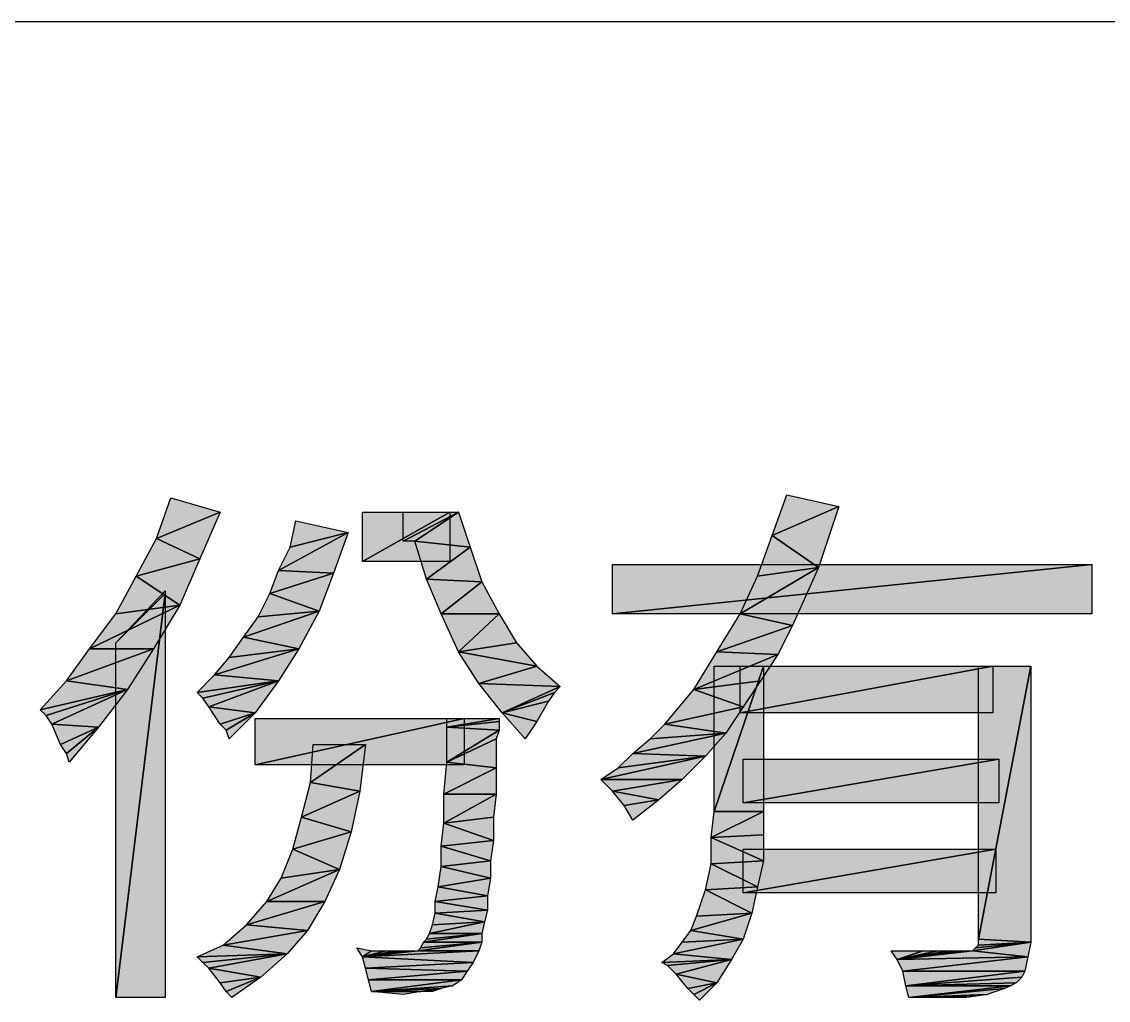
# Model space of a CAD drawing. Header units: millimetres. Extents: x -159 to 198, y 0 to 225.
# Drawn here: x -106.905 to -102.568, y 28.658 to 32.564 of the extents above; entities that cross this region are included whole.
import ezdxf

# ---------------------------------------------------------------- set-up
doc = ezdxf.new("R2010")
doc.units = ezdxf.units.MM
doc.header["$LTSCALE"] = 10.89
doc.layers.add('12_COIN_DXF_FORMAT', color=7, linetype='CONTINUOUS')
doc.layers.add('PAPER', color=7, linetype='CONTINUOUS')

# ---------------------------------------------------------------- blocks, each defined once
blk = doc.blocks.new('A_C4F889353_BL2', base_point=(32.2476, 18.7626))
at = {"layer": '12_COIN_DXF_FORMAT', "color": 7, "linetype": 'Continuous'}
for p, q in [((47.0662, 21.0528), (47.1242, 21.2151)), ((47.1242, 21.2151), (47.3329, 21.1688)), ((44.6082, 21.0412), (44.6662, 21.2036)), ((44.6662, 21.2036), (44.8633, 21.1456)), ((47.3329, 21.1688), (47.0662, 21.0528)), ((47.0662, 21.0528), (47.3329, 21.1688)), ((47.3329, 21.1688), (47.2517, 20.9253)), ((44.8633, 21.1456), (44.6082, 21.0412)), ((44.6082, 21.0412), (44.8633, 21.1456)), ((44.8633, 21.1456), (44.7821, 20.9601)), ((45.4314, 20.9485), (45.4314, 21.1456)), ((45.4314, 21.1456), (45.7792, 21.1456)), ((45.7792, 21.1456), (45.4314, 20.9485)), ((45.4314, 20.9485), (45.7792, 21.1456)), ((45.5937, 21.0296), (45.5937, 21.1456)), ((45.5937, 21.1456), (45.814, 21.1456)), ((45.814, 21.1456), (45.5937, 21.0296)), ((45.5937, 21.0296), (45.814, 21.1456)), ((45.814, 21.1456), (45.6401, 21.0296)), ((45.6401, 21.0296), (45.814, 21.1456)), ((45.7792, 21.1456), (45.7792, 20.9485)), ((45.814, 21.1456), (45.8604, 21.0064)), ((45.1416, 21.0064), (45.1647, 21.1108)), ((45.1647, 21.1108), (45.3734, 21.0644)), ((44.5271, 20.8905), (44.6082, 21.0412)), ((44.7821, 20.9601), (44.6082, 21.0412)), ((44.6082, 21.0412), (44.7821, 20.9601)), ((45.3734, 21.0644), (45.0952, 20.9137)), ((45.0952, 20.9137), (45.3734, 21.0644)), ((45.3734, 21.0644), (45.1416, 21.0064)), ((45.1416, 21.0064), (45.3734, 21.0644)), ((45.3734, 21.0644), (45.3155, 20.9021)), ((47.0082, 20.8905), (47.0662, 21.0528)), ((47.2517, 20.9253), (47.0662, 21.0528)), ((47.0662, 21.0528), (47.2517, 20.9253)), ((45.0952, 20.9137), (45.1416, 21.0064)), ((45.6401, 21.0296), (45.5937, 21.0296)), ((45.8604, 21.0064), (45.6401, 21.0296)), ((45.6865, 20.8789), (45.6401, 21.0296)), ((45.6401, 21.0296), (45.8604, 21.0064)), ((45.8604, 21.0064), (45.6865, 20.8789)), ((45.6865, 20.8789), (45.8604, 21.0064)), ((45.8604, 21.0064), (45.9068, 20.8673)), ((44.7821, 20.9601), (44.5271, 20.8905)), ((44.5271, 20.8905), (44.7821, 20.9601)), ((44.7821, 20.9601), (44.701, 20.7746)), ((45.0604, 20.8209), (45.0952, 20.9137)), ((45.3155, 20.9021), (45.0952, 20.9137)), ((45.0952, 20.9137), (45.3155, 20.9021)), ((45.7792, 20.9485), (45.4314, 20.9485)), ((46.4285, 20.7398), (46.4285, 20.9369)), ((46.4285, 20.9369), (48.3416, 20.9369)), ((48.3416, 20.9369), (46.4285, 20.7398)), ((46.4285, 20.7398), (48.3416, 20.9369)), ((47.2517, 20.9253), (46.9387, 20.7398)), ((46.9387, 20.7398), (47.2517, 20.9253)), ((47.2517, 20.9253), (47.0082, 20.8905)), ((47.0082, 20.8905), (47.2517, 20.9253)), ((47.2517, 20.9253), (47.1474, 20.6934)), ((48.3416, 20.9369), (48.3416, 20.7398)), ((44.4459, 20.7398), (44.5271, 20.8905)), ((44.701, 20.7746), (44.5271, 20.8905)), ((44.5271, 20.8905), (44.701, 20.7746)), ((45.3155, 20.9021), (45.0604, 20.8209)), ((45.0604, 20.8209), (45.3155, 20.9021)), ((45.3155, 20.9021), (45.2575, 20.7514)), ((45.9068, 20.8673), (45.6865, 20.8789)), ((45.7445, 20.7398), (45.6865, 20.8789)), ((45.6865, 20.8789), (45.9068, 20.8673)), ((45.9068, 20.8673), (45.7445, 20.7398)), ((45.7445, 20.7398), (45.9068, 20.8673)), ((45.9068, 20.8673), (45.9763, 20.7398)), ((46.9387, 20.7398), (47.0082, 20.8905)), ((44.4459, 20.6238), (44.643, 20.8325)), ((44.643, 20.8209), (44.4459, 20.6238)), ((44.4459, 20.6238), (44.643, 20.8209)), ((44.643, 20.8209), (44.4459, 19.2093)), ((44.4459, 19.2093), (44.643, 20.8209)), ((44.643, 20.8325), (44.643, 20.8209)), ((44.643, 20.8209), (44.643, 19.2093)), ((45.014, 20.7282), (45.0604, 20.8209)), ((45.2575, 20.7514), (45.0604, 20.8209)), ((45.0604, 20.8209), (45.2575, 20.7514)), ((44.701, 20.7746), (44.3416, 20.6007)), ((44.3416, 20.6007), (44.701, 20.7746)), ((44.3416, 20.6007), (44.4459, 20.7398)), ((44.701, 20.7746), (44.4459, 20.7398)), ((44.4459, 20.7398), (44.701, 20.7746)), ((44.701, 20.7746), (44.5966, 20.6007)), ((45.2575, 20.7514), (44.956, 20.647)), ((44.956, 20.647), (45.2575, 20.7514)), ((45.2575, 20.7514), (45.014, 20.7282)), ((45.014, 20.7282), (45.2575, 20.7514)), ((45.2575, 20.7514), (45.1763, 20.6007)), ((45.9763, 20.7398), (45.7445, 20.7398)), ((45.814, 20.5891), (45.7445, 20.7398)), ((45.7445, 20.7398), (45.9763, 20.7398)), ((45.814, 20.5891), (45.9763, 20.7398)), ((45.9763, 20.7398), (45.814, 20.5891)), ((45.9763, 20.7398), (46.0459, 20.6238)), ((48.3416, 20.7398), (46.4285, 20.7398)), ((46.8459, 20.5891), (46.9387, 20.7398)), ((47.1474, 20.6934), (46.9387, 20.7398)), ((46.9387, 20.7398), (47.1474, 20.6934)), ((44.956, 20.647), (45.014, 20.7282)), ((47.1474, 20.6934), (46.8459, 20.5891)), ((46.8459, 20.5891), (47.1474, 20.6934)), ((47.1474, 20.6934), (47.0894, 20.5775)), ((44.8981, 20.5659), (44.956, 20.647)), ((45.1763, 20.6007), (44.956, 20.647)), ((44.956, 20.647), (45.1763, 20.6007)), ((44.4459, 19.2093), (44.4459, 20.6238)), ((46.0459, 20.6238), (45.814, 20.5891)), ((45.814, 20.5891), (46.0459, 20.6238)), ((46.0459, 20.6238), (46.1271, 20.5311)), ((44.2488, 20.4731), (44.3416, 20.6007)), ((44.5966, 20.6007), (44.2488, 20.4731)), ((44.2488, 20.4731), (44.5966, 20.6007)), ((44.5966, 20.6007), (44.3416, 20.6007)), ((44.3416, 20.6007), (44.5966, 20.6007)), ((44.5966, 20.6007), (44.4923, 20.4383)), ((45.1763, 20.6007), (44.8401, 20.4963)), ((44.8401, 20.4963), (45.1763, 20.6007)), ((44.8401, 20.4963), (44.8981, 20.5659)), ((45.1763, 20.6007), (44.8981, 20.5659)), ((44.8981, 20.5659), (45.1763, 20.6007)), ((45.1763, 20.6007), (45.0952, 20.4731)), ((46.1271, 20.5311), (45.814, 20.5891)), ((45.8952, 20.4615), (45.814, 20.5891)), ((45.814, 20.5891), (46.1271, 20.5311)), ((46.7532, 20.4383), (46.8459, 20.5891)), ((46.7532, 20.4383), (47.0894, 20.5775)), ((47.0894, 20.5775), (46.7532, 20.4383)), ((47.0894, 20.5775), (46.8459, 20.5891)), ((46.8459, 20.5891), (47.0894, 20.5775)), ((47.0894, 20.5775), (47.0198, 20.4731)), ((46.1271, 20.5311), (45.8952, 20.4615)), ((45.8952, 20.4615), (46.1271, 20.5311)), ((46.1271, 20.5311), (46.2198, 20.4499)), ((46.8343, 19.9514), (46.8343, 20.5311)), ((46.8343, 20.5311), (47.0314, 20.5311)), ((47.0314, 20.5311), (46.8343, 19.9514)), ((46.8343, 19.9514), (47.0314, 20.5311)), ((46.9387, 20.3456), (46.9387, 20.5311)), ((46.9387, 20.5311), (47.9474, 20.5311)), ((47.9474, 20.5311), (46.9387, 20.3456)), ((46.9387, 20.3456), (47.9474, 20.5311)), ((47.0314, 20.5311), (47.0314, 19.9514)), ((47.8894, 19.4412), (47.8894, 20.5311)), ((47.8894, 20.5311), (48.0981, 20.5311)), ((48.0981, 20.5311), (47.8894, 19.4412)), ((47.8894, 19.4412), (48.0981, 20.5311)), ((47.9474, 20.5311), (47.9474, 20.3456)), ((48.0981, 20.5311), (48.0981, 19.4296)), ((44.1445, 20.3572), (44.2488, 20.4731)), ((44.4923, 20.4383), (44.2488, 20.4731)), ((44.2488, 20.4731), (44.4923, 20.4383)), ((44.7705, 20.4267), (44.8401, 20.4963)), ((45.0952, 20.4731), (44.7705, 20.4267)), ((44.7705, 20.4267), (45.0952, 20.4731)), ((45.0952, 20.4731), (44.7937, 20.4036)), ((44.7937, 20.4036), (45.0952, 20.4731)), ((45.0952, 20.4731), (44.8169, 20.3688)), ((44.8169, 20.3688), (45.0952, 20.4731)), ((45.0952, 20.4731), (44.8401, 20.4963)), ((44.8401, 20.4963), (45.0952, 20.4731)), ((45.0952, 20.4731), (45.0024, 20.3456)), ((47.0198, 20.4731), (46.7532, 20.4383)), ((46.7532, 20.4383), (47.0198, 20.4731)), ((47.0198, 20.4731), (46.9503, 20.3688)), ((44.4923, 20.4383), (44.1445, 20.3572)), ((44.1445, 20.3572), (44.4923, 20.4383)), ((44.4923, 20.4383), (44.1676, 20.334)), ((44.1676, 20.334), (44.4923, 20.4383)), ((44.4923, 20.4383), (44.1908, 20.2992)), ((44.1908, 20.2992), (44.4923, 20.4383)), ((44.4923, 20.4383), (44.3763, 20.2876)), ((46.2198, 20.4499), (45.8952, 20.4615)), ((45.9879, 20.3456), (45.8952, 20.4615)), ((45.8952, 20.4615), (46.2198, 20.4499)), ((45.9879, 20.3456), (46.2198, 20.4499)), ((46.2198, 20.4499), (45.9879, 20.3456)), ((46.2198, 20.4499), (46.1966, 20.4267)), ((46.6372, 20.2992), (46.7532, 20.4383)), ((46.9503, 20.3688), (46.7532, 20.4383)), ((46.7532, 20.4383), (46.9503, 20.3688)), ((44.7937, 20.4036), (44.7705, 20.4267)), ((44.8169, 20.3688), (44.7937, 20.4036)), ((45.9879, 20.3456), (46.1966, 20.4267)), ((46.1966, 20.4267), (45.9879, 20.3456)), ((46.1734, 20.392), (45.9879, 20.3456)), ((45.9879, 20.3456), (46.1734, 20.392)), ((46.1734, 20.392), (46.1271, 20.3108)), ((46.1966, 20.4267), (46.1734, 20.392)), ((44.1676, 20.334), (44.1445, 20.3572)), ((45.0024, 20.3456), (44.8169, 20.3688)), ((44.8633, 20.2992), (44.8169, 20.3688)), ((44.8169, 20.3688), (45.0024, 20.3456)), ((45.0024, 20.3456), (44.8633, 20.2992)), ((44.8633, 20.2992), (45.0024, 20.3456)), ((45.0024, 20.3456), (44.8865, 20.276)), ((44.8865, 20.276), (45.0024, 20.3456)), ((45.0024, 20.3456), (44.8981, 20.2412)), ((46.1271, 20.3108), (45.9879, 20.3456)), ((46.0807, 20.2412), (45.9879, 20.3456)), ((45.9879, 20.3456), (46.1271, 20.3108)), ((46.9503, 20.3688), (46.6372, 20.2992)), ((46.6372, 20.2992), (46.9503, 20.3688)), ((46.9503, 20.3688), (46.8807, 20.2644)), ((47.9474, 20.3456), (46.9387, 20.3456)), ((44.1908, 20.2992), (44.1676, 20.334)), ((44.3763, 20.2876), (44.1908, 20.2992)), ((44.2256, 20.218), (44.1908, 20.2992)), ((44.1908, 20.2992), (44.3763, 20.2876)), ((44.8865, 20.276), (44.8633, 20.2992)), ((45.0024, 20.1369), (45.0024, 20.3224)), ((45.0024, 20.3224), (45.8372, 20.3224)), ((45.8372, 20.3224), (45.0024, 20.1369)), ((45.0024, 20.1369), (45.8372, 20.3224)), ((45.7676, 20.2876), (45.9763, 20.3224)), ((45.7676, 20.2876), (45.7676, 20.3224)), ((45.7676, 20.3224), (45.9763, 20.3224)), ((45.9763, 20.3224), (45.7676, 20.2876)), ((45.9763, 20.3108), (45.7676, 20.2876)), ((45.7676, 20.2876), (45.9763, 20.3108)), ((45.8372, 20.3224), (45.8372, 20.1369)), ((45.9763, 20.3224), (45.9763, 20.3108)), ((45.9763, 20.3108), (45.9763, 20.276)), ((46.1271, 20.3108), (46.0807, 20.2412)), ((46.5792, 20.2412), (46.6372, 20.2992)), ((46.8807, 20.2644), (46.6372, 20.2992)), ((46.6372, 20.2992), (46.8807, 20.2644)), ((44.3763, 20.2876), (44.2256, 20.218)), ((44.2256, 20.218), (44.3763, 20.2876)), ((44.3763, 20.2876), (44.2488, 20.1833)), ((44.2488, 20.1833), (44.3763, 20.2876)), ((44.3763, 20.2876), (44.2604, 20.1485)), ((44.8981, 20.2412), (44.8865, 20.276)), ((45.9763, 20.276), (45.7676, 20.2876)), ((45.7676, 20.1485), (45.7676, 20.2876)), ((45.7676, 20.2876), (45.9763, 20.276)), ((45.7676, 20.1485), (45.9763, 20.276)), ((45.9763, 20.276), (45.7676, 20.1485)), ((45.9763, 20.276), (45.9647, 20.2412)), ((46.8807, 20.2644), (46.5097, 20.1833)), ((46.5097, 20.1833), (46.8807, 20.2644)), ((46.8807, 20.2644), (46.5792, 20.2412)), ((46.5792, 20.2412), (46.8807, 20.2644)), ((46.8807, 20.2644), (46.7995, 20.1717)), ((44.2488, 20.1833), (44.2256, 20.218)), ((45.2227, 20.0673), (45.2343, 20.218)), ((45.443, 20.218), (45.2227, 20.0673)), ((45.2227, 20.0673), (45.443, 20.218)), ((45.2343, 20.218), (45.443, 20.218)), ((45.443, 20.218), (45.4198, 20.0325)), ((45.9647, 20.2412), (45.7676, 20.1485)), ((45.7676, 20.1485), (45.9647, 20.2412)), ((45.9647, 20.2412), (45.9647, 20.1253)), ((46.5097, 20.1833), (46.5792, 20.2412)), ((44.2604, 20.1485), (44.2488, 20.1833)), ((46.7995, 20.1717), (46.3821, 20.0789)), ((46.3821, 20.0789), (46.7995, 20.1717)), ((46.4517, 20.1253), (46.5097, 20.1833)), ((46.7995, 20.1717), (46.4517, 20.1253)), ((46.4517, 20.1253), (46.7995, 20.1717)), ((46.7995, 20.1717), (46.5097, 20.1833)), ((46.5097, 20.1833), (46.7995, 20.1717)), ((46.7995, 20.1717), (46.7068, 20.0789)), ((45.8372, 20.1369), (45.0024, 20.1369)), ((45.756, 20.0209), (45.7676, 20.1485)), ((45.9647, 20.1253), (45.756, 20.0209)), ((45.756, 20.0209), (45.9647, 20.1253)), ((45.9647, 20.1253), (45.7676, 20.1485)), ((45.7676, 20.1485), (45.9647, 20.1253)), ((45.9647, 20.1253), (45.9647, 20.0209)), ((46.3821, 20.0789), (46.4517, 20.1253)), ((46.9503, 19.9862), (46.9503, 20.1601)), ((46.9503, 20.1601), (47.9705, 20.1601)), ((47.9705, 20.1601), (46.9503, 19.9862)), ((46.9503, 19.9862), (47.9705, 20.1601)), ((47.9705, 20.1601), (47.9705, 19.9862)), ((45.1879, 19.9282), (45.2227, 20.0673)), ((45.4198, 20.0325), (45.2227, 20.0673)), ((45.2227, 20.0673), (45.4198, 20.0325)), ((46.7068, 20.0789), (46.3821, 20.0789)), ((46.4285, 20.0325), (46.3821, 20.0789)), ((46.3821, 20.0789), (46.7068, 20.0789)), ((46.7068, 20.0789), (46.4285, 20.0325)), ((46.4285, 20.0325), (46.7068, 20.0789)), ((46.7068, 20.0789), (46.614, 19.9978)), ((45.4198, 20.0325), (45.1879, 19.9282)), ((45.1879, 19.9282), (45.4198, 20.0325)), ((45.4198, 20.0325), (45.385, 19.8702)), ((45.9647, 20.0209), (45.756, 20.0209)), ((45.756, 19.905), (45.9647, 20.0209)), ((45.756, 19.905), (45.756, 20.0209)), ((45.756, 20.0209), (45.9647, 20.0209)), ((45.9647, 20.0209), (45.756, 19.905)), ((45.9647, 20.0209), (45.9532, 19.9282)), ((46.614, 19.9978), (46.4285, 20.0325)), ((46.4749, 19.9746), (46.4285, 20.0325)), ((46.4285, 20.0325), (46.614, 19.9978)), ((46.614, 19.9978), (46.4749, 19.9746)), ((46.4749, 19.9746), (46.614, 19.9978)), ((46.614, 19.9978), (46.5097, 19.9166)), ((46.5097, 19.9166), (46.4749, 19.9746)), ((47.9705, 19.9862), (46.9503, 19.9862)), ((45.1532, 19.8007), (45.1879, 19.9282)), ((45.385, 19.8702), (45.1879, 19.9282)), ((45.1879, 19.9282), (45.385, 19.8702)), ((45.9532, 19.9282), (45.756, 19.905)), ((45.756, 19.905), (45.9532, 19.9282)), ((45.9532, 19.9282), (45.9532, 19.8354)), ((46.8227, 19.847), (47.0314, 19.9514)), ((46.8227, 19.847), (46.8343, 19.9514)), ((47.0314, 19.9514), (46.8227, 19.847)), ((47.0314, 19.9514), (46.8343, 19.9514)), ((46.8343, 19.9514), (47.0314, 19.9514)), ((47.0314, 19.9514), (47.0314, 19.8586)), ((45.385, 19.8702), (45.1532, 19.8007)), ((45.1532, 19.8007), (45.385, 19.8702)), ((45.385, 19.8702), (45.3387, 19.7195)), ((45.7445, 19.8122), (45.756, 19.905)), ((45.9532, 19.8354), (45.756, 19.905)), ((45.756, 19.905), (45.9532, 19.8354)), ((45.9532, 19.8354), (45.7445, 19.8122)), ((45.7445, 19.8122), (45.9532, 19.8354)), ((45.9532, 19.8354), (45.9416, 19.7543)), ((47.0314, 19.8586), (46.8227, 19.847)), ((46.8227, 19.847), (47.0314, 19.8586)), ((47.0314, 19.7543), (46.8227, 19.847)), ((46.8227, 19.7427), (46.8227, 19.847)), ((46.8227, 19.847), (47.0314, 19.7543)), ((47.0314, 19.8586), (47.0314, 19.7543)), ((45.1068, 19.6847), (45.1532, 19.8007)), ((45.3387, 19.7195), (45.1532, 19.8007)), ((45.1532, 19.8007), (45.3387, 19.7195)), ((45.9416, 19.7543), (45.7445, 19.8122)), ((45.7445, 19.7311), (45.7445, 19.8122)), ((45.7445, 19.8122), (45.9416, 19.7543)), ((46.9503, 19.6267), (46.9503, 19.8007)), ((46.9503, 19.8007), (47.9589, 19.8007)), ((47.9589, 19.8007), (46.9503, 19.6267)), ((46.9503, 19.6267), (47.9589, 19.8007)), ((47.9589, 19.8007), (47.9589, 19.6267)), ((45.9416, 19.7543), (45.7445, 19.7311)), ((45.7445, 19.7311), (45.9416, 19.7543)), ((45.9416, 19.7543), (45.9416, 19.6847)), ((46.7995, 19.6383), (46.8227, 19.7427)), ((47.0314, 19.7543), (46.8227, 19.7427)), ((46.8227, 19.7427), (47.0314, 19.7543)), ((47.0082, 19.6499), (46.8227, 19.7427)), ((46.8227, 19.7427), (47.0082, 19.6499)), ((47.0314, 19.7543), (47.0082, 19.6499)), ((45.3387, 19.7195), (45.0488, 19.592)), ((45.0488, 19.592), (45.3387, 19.7195)), ((45.3387, 19.7195), (45.1068, 19.6847)), ((45.1068, 19.6847), (45.3387, 19.7195)), ((45.3387, 19.7195), (45.2807, 19.592)), ((45.7329, 19.6499), (45.7445, 19.7311)), ((45.9416, 19.6847), (45.7445, 19.7311)), ((45.7445, 19.7311), (45.9416, 19.6847)), ((45.0488, 19.592), (45.1068, 19.6847)), ((45.7213, 19.592), (45.7329, 19.6499)), ((45.9416, 19.6847), (45.7329, 19.6499)), ((45.7329, 19.6499), (45.9416, 19.6847)), ((45.93, 19.6151), (45.7329, 19.6499)), ((45.7329, 19.6499), (45.93, 19.6151)), ((45.9416, 19.6847), (45.93, 19.6151)), ((47.0082, 19.6499), (46.7995, 19.6383)), ((46.7995, 19.6383), (47.0082, 19.6499)), ((47.0082, 19.6499), (46.985, 19.5456)), ((45.93, 19.6151), (45.7213, 19.592)), ((45.7213, 19.592), (45.93, 19.6151)), ((45.93, 19.6151), (45.93, 19.5572)), ((46.7647, 19.534), (46.7995, 19.6383)), ((46.985, 19.5456), (46.7995, 19.6383)), ((46.7995, 19.6383), (46.985, 19.5456)), ((47.9589, 19.6267), (46.9503, 19.6267)), ((44.9676, 19.4992), (45.0488, 19.592)), ((45.2807, 19.592), (44.9676, 19.4992)), ((44.9676, 19.4992), (45.2807, 19.592)), ((45.2807, 19.592), (45.0488, 19.592)), ((45.0488, 19.592), (45.2807, 19.592)), ((45.2807, 19.592), (45.2111, 19.476)), ((45.93, 19.5572), (45.7213, 19.592)), ((45.7213, 19.5456), (45.7213, 19.592)), ((45.7213, 19.592), (45.93, 19.5572)), ((45.7097, 19.4992), (45.7213, 19.5456)), ((45.93, 19.5572), (45.7213, 19.5456)), ((45.7213, 19.5456), (45.93, 19.5572)), ((45.9184, 19.5108), (45.7213, 19.5456)), ((45.7213, 19.5456), (45.9184, 19.5108)), ((45.93, 19.5572), (45.9184, 19.5108)), ((46.985, 19.5456), (46.7416, 19.476)), ((46.7416, 19.476), (46.985, 19.5456)), ((46.7416, 19.476), (46.7647, 19.534)), ((46.985, 19.5456), (46.7647, 19.534)), ((46.7647, 19.534), (46.985, 19.5456)), ((46.985, 19.5456), (46.9503, 19.4412)), ((44.8749, 19.418), (44.9676, 19.4992)), ((45.2111, 19.476), (44.8749, 19.418)), ((44.8749, 19.418), (45.2111, 19.476)), ((45.2111, 19.476), (44.9676, 19.4992)), ((44.9676, 19.4992), (45.2111, 19.476)), ((45.2111, 19.476), (45.13, 19.3833)), ((45.9184, 19.5108), (45.6981, 19.4644)), ((45.6981, 19.4644), (45.9184, 19.5108)), ((45.6981, 19.4644), (45.7097, 19.4992)), ((45.9184, 19.5108), (45.7097, 19.4992)), ((45.7097, 19.4992), (45.9184, 19.5108)), ((45.9184, 19.5108), (45.9068, 19.4644)), ((46.7068, 19.4296), (46.7416, 19.476)), ((46.9503, 19.4412), (46.7416, 19.476)), ((46.7416, 19.476), (46.9503, 19.4412)), ((45.9068, 19.4644), (45.6749, 19.4296)), ((45.6749, 19.4296), (45.9068, 19.4644)), ((45.6749, 19.4296), (45.6865, 19.4412)), ((45.6865, 19.4412), (45.6981, 19.4644)), ((45.9068, 19.4644), (45.6865, 19.4412)), ((45.6865, 19.4412), (45.9068, 19.4644)), ((45.9068, 19.4644), (45.6981, 19.4644)), ((45.6981, 19.4644), (45.9068, 19.4644)), ((45.9068, 19.4644), (45.9068, 19.4296)), ((46.9503, 19.4412), (46.672, 19.3833)), ((46.672, 19.3833), (46.9503, 19.4412)), ((46.9503, 19.4412), (46.7068, 19.4296)), ((46.7068, 19.4296), (46.9503, 19.4412)), ((46.9503, 19.4412), (46.9039, 19.3601)), ((48.0981, 19.4296), (47.8894, 19.4412)), ((47.8894, 19.418), (47.8894, 19.4412)), ((47.8894, 19.4412), (48.0981, 19.4296)), ((44.7705, 19.3717), (44.8749, 19.418)), ((45.13, 19.3833), (44.8749, 19.418)), ((44.8749, 19.418), (45.13, 19.3833)), ((45.4314, 19.3717), (45.4082, 19.4065)), ((45.4082, 19.4065), (45.4662, 19.3949)), ((45.8952, 19.3949), (45.4314, 19.3717)), ((45.4314, 19.3717), (45.6517, 19.3949)), ((45.6517, 19.3949), (45.4314, 19.3717)), ((45.4314, 19.3717), (45.6285, 19.3949)), ((45.6285, 19.3949), (45.4314, 19.3717)), ((45.4314, 19.3717), (45.6053, 19.3949)), ((45.6053, 19.3949), (45.4314, 19.3717)), ((45.4314, 19.3717), (45.5705, 19.3949)), ((45.5705, 19.3949), (45.4314, 19.3717)), ((45.4314, 19.3717), (45.5242, 19.3949)), ((45.5242, 19.3949), (45.4314, 19.3717)), ((45.4314, 19.3717), (45.4662, 19.3949)), ((45.4662, 19.3949), (45.4314, 19.3717)), ((45.4314, 19.3717), (45.8952, 19.3949)), ((45.4662, 19.3949), (45.5242, 19.3949)), ((45.5242, 19.3949), (45.5705, 19.3949)), ((45.5705, 19.3949), (45.6053, 19.3949)), ((45.6053, 19.3949), (45.6285, 19.3949)), ((45.6285, 19.3949), (45.6517, 19.3949)), ((45.9068, 19.4296), (45.6517, 19.3949)), ((45.6517, 19.3949), (45.9068, 19.4296)), ((45.6517, 19.3949), (45.6633, 19.4065)), ((45.8952, 19.3949), (45.6517, 19.3949)), ((45.6517, 19.3949), (45.8952, 19.3949)), ((45.6633, 19.4065), (45.6749, 19.4296)), ((45.9068, 19.4296), (45.6633, 19.4065)), ((45.6633, 19.4065), (45.9068, 19.4296)), ((45.9068, 19.4296), (45.6749, 19.4296)), ((45.6749, 19.4296), (45.9068, 19.4296)), ((45.8952, 19.3949), (45.872, 19.3485)), ((45.9068, 19.4296), (45.8952, 19.3949)), ((46.672, 19.3833), (46.7068, 19.4296)), ((47.5647, 19.3601), (47.5416, 19.3949)), ((47.5416, 19.3949), (47.6691, 19.3949)), ((47.5647, 19.3601), (47.8662, 19.3949)), ((47.8662, 19.3949), (47.5647, 19.3601)), ((47.5647, 19.3601), (47.843, 19.3949)), ((47.843, 19.3949), (47.5647, 19.3601)), ((47.5647, 19.3601), (47.8198, 19.3949)), ((47.8198, 19.3949), (47.5647, 19.3601)), ((47.5647, 19.3601), (47.7734, 19.3949)), ((47.7734, 19.3949), (47.5647, 19.3601)), ((47.5647, 19.3601), (47.7271, 19.3949)), ((47.7271, 19.3949), (47.5647, 19.3601)), ((47.5647, 19.3601), (47.6691, 19.3949)), ((47.6691, 19.3949), (47.5647, 19.3601)), ((47.6691, 19.3949), (47.7271, 19.3949)), ((47.7271, 19.3949), (47.7734, 19.3949)), ((47.7734, 19.3949), (47.8198, 19.3949)), ((47.8198, 19.3949), (47.843, 19.3949)), ((47.843, 19.3949), (47.8662, 19.3949)), ((48.0981, 19.4296), (47.8662, 19.3949)), ((47.8662, 19.3949), (48.0981, 19.4296)), ((47.8662, 19.3949), (47.8778, 19.4065)), ((48.0865, 19.3717), (47.8662, 19.3949)), ((47.8662, 19.3949), (48.0865, 19.3717)), ((48.0981, 19.4296), (47.8778, 19.4065)), ((47.8778, 19.4065), (48.0981, 19.4296)), ((47.8778, 19.4065), (47.8894, 19.418)), ((48.0981, 19.4296), (47.8894, 19.418)), ((47.8894, 19.418), (48.0981, 19.4296)), ((48.0981, 19.4296), (48.0865, 19.3717)), ((45.13, 19.3833), (44.7705, 19.3717)), ((44.7705, 19.3717), (45.13, 19.3833)), ((44.7937, 19.3485), (44.7705, 19.3717)), ((45.13, 19.3833), (44.7937, 19.3485)), ((44.7937, 19.3485), (45.13, 19.3833)), ((44.8169, 19.3253), (44.7937, 19.3485)), ((45.13, 19.3833), (44.8169, 19.3253)), ((44.8169, 19.3253), (45.13, 19.3833)), ((45.13, 19.3833), (45.0256, 19.2905)), ((45.872, 19.3485), (45.4314, 19.3717)), ((45.443, 19.3253), (45.4314, 19.3717)), ((45.4314, 19.3717), (45.872, 19.3485)), ((45.872, 19.3485), (45.443, 19.3253)), ((45.443, 19.3253), (45.872, 19.3485)), ((45.872, 19.3485), (45.8488, 19.3137)), ((46.6256, 19.3485), (46.672, 19.3833)), ((46.9039, 19.3601), (46.6256, 19.3485)), ((46.6256, 19.3485), (46.9039, 19.3601)), ((46.6488, 19.3369), (46.6256, 19.3485)), ((46.9039, 19.3601), (46.6488, 19.3369)), ((46.6488, 19.3369), (46.9039, 19.3601)), ((46.9039, 19.3601), (46.672, 19.3833)), ((46.672, 19.3833), (46.9039, 19.3601)), ((46.9039, 19.3601), (46.6836, 19.3021)), ((46.6836, 19.3021), (46.9039, 19.3601)), ((46.9039, 19.3601), (46.8459, 19.2673)), ((48.0865, 19.3717), (47.5647, 19.3601)), ((47.5647, 19.3601), (48.0865, 19.3717)), ((47.5879, 19.3137), (47.5647, 19.3601)), ((48.0865, 19.3717), (47.5879, 19.3137)), ((47.5879, 19.3137), (48.0865, 19.3717)), ((48.0865, 19.3717), (48.0749, 19.3137)), ((45.0256, 19.2905), (44.8169, 19.3253)), ((44.8633, 19.2673), (44.8169, 19.3253)), ((44.8169, 19.3253), (45.0256, 19.2905)), ((45.8488, 19.3137), (45.443, 19.3253)), ((45.4546, 19.2789), (45.443, 19.3253)), ((45.443, 19.3253), (45.8488, 19.3137)), ((45.8488, 19.3137), (45.4546, 19.2789)), ((45.4546, 19.2789), (45.8488, 19.3137)), ((45.8488, 19.3137), (45.8256, 19.2789)), ((46.6836, 19.3021), (46.6488, 19.3369)), ((46.8459, 19.2673), (46.6836, 19.3021)), ((46.73, 19.2441), (46.6836, 19.3021)), ((46.6836, 19.3021), (46.8459, 19.2673)), ((48.0749, 19.3137), (47.5879, 19.3137)), ((47.5995, 19.2557), (47.5879, 19.3137)), ((47.5879, 19.3137), (48.0749, 19.3137)), ((47.5995, 19.2557), (48.0749, 19.3137)), ((48.0749, 19.3137), (47.5995, 19.2557)), ((48.0749, 19.3137), (48.0633, 19.2905)), ((45.0256, 19.2905), (44.8633, 19.2673)), ((44.8633, 19.2673), (45.0256, 19.2905)), ((44.8865, 19.2325), (44.8633, 19.2673)), ((45.0256, 19.2905), (44.8865, 19.2325)), ((44.8865, 19.2325), (45.0256, 19.2905)), ((45.0256, 19.2905), (44.9097, 19.2093)), ((45.8256, 19.2789), (45.4546, 19.2789)), ((45.4662, 19.2325), (45.4546, 19.2789)), ((45.4546, 19.2789), (45.8256, 19.2789)), ((45.4662, 19.2325), (45.8256, 19.2789)), ((45.8256, 19.2789), (45.4662, 19.2325)), ((45.8256, 19.2789), (45.7908, 19.2557)), ((46.8459, 19.2673), (46.73, 19.2441)), ((46.73, 19.2441), (46.8459, 19.2673)), ((46.8459, 19.2673), (46.7532, 19.2209)), ((46.7532, 19.2209), (46.8459, 19.2673)), ((46.8459, 19.2673), (46.7763, 19.1978)), ((47.5995, 19.2557), (48.0633, 19.2905)), ((48.0633, 19.2905), (47.5995, 19.2557)), ((48.0401, 19.2673), (47.5995, 19.2557)), ((47.5995, 19.2557), (48.0401, 19.2673)), ((48.0401, 19.2673), (48.0169, 19.2557)), ((48.0633, 19.2905), (48.0401, 19.2673)), ((44.9097, 19.2093), (44.8865, 19.2325)), ((45.4662, 19.2325), (45.7908, 19.2557)), ((45.7908, 19.2557), (45.4662, 19.2325)), ((45.7445, 19.2441), (45.4662, 19.2325)), ((45.4662, 19.2325), (45.7445, 19.2441)), ((45.6633, 19.2325), (45.4662, 19.2325)), ((45.5937, 19.2209), (45.4662, 19.2325)), ((45.4662, 19.2325), (45.6633, 19.2325)), ((45.6633, 19.2325), (45.5937, 19.2209)), ((45.7445, 19.2441), (45.6633, 19.2325)), ((45.6633, 19.2325), (45.7445, 19.2441)), ((45.7097, 19.2325), (45.6633, 19.2325)), ((45.7445, 19.2441), (45.7097, 19.2325)), ((45.7908, 19.2557), (45.7445, 19.2441)), ((46.7532, 19.2209), (46.73, 19.2441)), ((46.7763, 19.1978), (46.7532, 19.2209)), ((48.0169, 19.2557), (47.5995, 19.2557)), ((47.6111, 19.2093), (47.5995, 19.2557)), ((47.5995, 19.2557), (48.0169, 19.2557)), ((47.6111, 19.2093), (48.0169, 19.2557)), ((48.0169, 19.2557), (47.6111, 19.2093)), ((47.6111, 19.2093), (47.9937, 19.2441)), ((47.9937, 19.2441), (47.6111, 19.2093)), ((47.9242, 19.2209), (47.6111, 19.2093)), ((47.6111, 19.2093), (47.9242, 19.2209)), ((47.9242, 19.2209), (47.7387, 19.2093)), ((47.7387, 19.2093), (47.9242, 19.2209)), ((47.9242, 19.2209), (47.843, 19.2093)), ((47.9937, 19.2441), (47.9242, 19.2209)), ((48.0169, 19.2557), (47.9937, 19.2441)), ((44.643, 19.2093), (44.4459, 19.2093)), ((47.7387, 19.2093), (47.6111, 19.2093)), ((47.843, 19.2093), (47.7387, 19.2093))]:
    blk.add_line(p, q, dxfattribs=at)
for points in [[(47.0662, 21.0528), (47.1242, 21.2151), (47.3329, 21.1688)], [(44.6082, 21.0412), (44.6662, 21.2036), (44.8633, 21.1456)], [(47.3329, 21.1688), (47.2517, 20.9253), (47.0662, 21.0528)], [(44.8633, 21.1456), (44.7821, 20.9601), (44.6082, 21.0412)], [(45.4314, 20.9485), (45.4314, 21.1456), (45.7792, 21.1456)], [(45.7792, 21.1456), (45.7792, 20.9485), (45.4314, 20.9485)], [(45.5937, 21.0296), (45.5937, 21.1456), (45.814, 21.1456)], [(45.5937, 21.0296), (45.814, 21.1456), (45.6401, 21.0296)], [(45.814, 21.1456), (45.8604, 21.0064), (45.6401, 21.0296)], [(45.1416, 21.0064), (45.1647, 21.1108), (45.3734, 21.0644)], [(44.5271, 20.8905), (44.6082, 21.0412), (44.7821, 20.9601)], [(45.1416, 21.0064), (45.3734, 21.0644), (45.0952, 20.9137)], [(45.3734, 21.0644), (45.3155, 20.9021), (45.0952, 20.9137)], [(47.0082, 20.8905), (47.0662, 21.0528), (47.2517, 20.9253)], [(45.6865, 20.8789), (45.6401, 21.0296), (45.8604, 21.0064)], [(45.8604, 21.0064), (45.9068, 20.8673), (45.6865, 20.8789)], [(44.7821, 20.9601), (44.701, 20.7746), (44.5271, 20.8905)], [(45.0604, 20.8209), (45.0952, 20.9137), (45.3155, 20.9021)], [(46.4285, 20.7398), (46.4285, 20.9369), (48.3416, 20.9369)], [(48.3416, 20.9369), (48.3416, 20.7398), (46.4285, 20.7398)], [(47.0082, 20.8905), (47.2517, 20.9253), (46.9387, 20.7398)], [(47.2517, 20.9253), (47.1474, 20.6934), (46.9387, 20.7398)], [(44.4459, 20.7398), (44.5271, 20.8905), (44.701, 20.7746)], [(45.3155, 20.9021), (45.2575, 20.7514), (45.0604, 20.8209)], [(45.7445, 20.7398), (45.6865, 20.8789), (45.9068, 20.8673)], [(45.9068, 20.8673), (45.9763, 20.7398), (45.7445, 20.7398)], [(44.4459, 20.6238), (44.643, 20.8325), (44.643, 20.8209)], [(44.4459, 20.6238), (44.643, 20.8209), (44.4459, 19.2093)], [(44.643, 20.8209), (44.643, 19.2093), (44.4459, 19.2093)], [(45.014, 20.7282), (45.0604, 20.8209), (45.2575, 20.7514)], [(44.4459, 20.7398), (44.701, 20.7746), (44.3416, 20.6007)], [(44.701, 20.7746), (44.5966, 20.6007), (44.3416, 20.6007)], [(45.014, 20.7282), (45.2575, 20.7514), (44.956, 20.647)], [(45.2575, 20.7514), (45.1763, 20.6007), (44.956, 20.647)], [(45.814, 20.5891), (45.7445, 20.7398), (45.9763, 20.7398)], [(46.0459, 20.6238), (45.814, 20.5891), (45.9763, 20.7398)], [(46.8459, 20.5891), (46.9387, 20.7398), (47.1474, 20.6934)], [(47.1474, 20.6934), (47.0894, 20.5775), (46.8459, 20.5891)], [(44.8981, 20.5659), (44.956, 20.647), (45.1763, 20.6007)], [(46.0459, 20.6238), (46.1271, 20.5311), (45.814, 20.5891)], [(44.2488, 20.4731), (44.3416, 20.6007), (44.5966, 20.6007)], [(44.5966, 20.6007), (44.4923, 20.4383), (44.2488, 20.4731)], [(44.8981, 20.5659), (45.1763, 20.6007), (44.8401, 20.4963)], [(45.1763, 20.6007), (45.0952, 20.4731), (44.8401, 20.4963)], [(45.8952, 20.4615), (45.814, 20.5891), (46.1271, 20.5311)], [(46.7532, 20.4383), (46.8459, 20.5891), (47.0894, 20.5775)], [(47.0198, 20.4731), (46.7532, 20.4383), (47.0894, 20.5775)], [(46.1271, 20.5311), (46.2198, 20.4499), (45.8952, 20.4615)], [(46.8343, 19.9514), (46.8343, 20.5311), (47.0314, 20.5311)], [(47.0314, 20.5311), (47.0314, 19.9514), (46.8343, 19.9514)], [(46.9387, 20.3456), (46.9387, 20.5311), (47.9474, 20.5311)], [(47.9474, 20.5311), (47.9474, 20.3456), (46.9387, 20.3456)], [(47.8894, 19.4412), (47.8894, 20.5311), (48.0981, 20.5311)], [(48.0981, 20.5311), (48.0981, 19.4296), (47.8894, 19.4412)], [(44.1445, 20.3572), (44.2488, 20.4731), (44.4923, 20.4383)], [(44.7705, 20.4267), (44.8401, 20.4963), (45.0952, 20.4731)], [(44.7705, 20.4267), (45.0952, 20.4731), (44.7937, 20.4036)], [(44.7937, 20.4036), (45.0952, 20.4731), (44.8169, 20.3688)], [(45.0952, 20.4731), (45.0024, 20.3456), (44.8169, 20.3688)], [(47.0198, 20.4731), (46.9503, 20.3688), (46.7532, 20.4383)], [(44.1445, 20.3572), (44.4923, 20.4383), (44.1676, 20.334)], [(44.1676, 20.334), (44.4923, 20.4383), (44.1908, 20.2992)], [(44.4923, 20.4383), (44.3763, 20.2876), (44.1908, 20.2992)], [(45.9879, 20.3456), (45.8952, 20.4615), (46.2198, 20.4499)], [(46.1966, 20.4267), (45.9879, 20.3456), (46.2198, 20.4499)], [(46.6372, 20.2992), (46.7532, 20.4383), (46.9503, 20.3688)], [(46.1734, 20.392), (45.9879, 20.3456), (46.1966, 20.4267)], [(46.1734, 20.392), (46.1271, 20.3108), (45.9879, 20.3456)], [(44.8633, 20.2992), (44.8169, 20.3688), (45.0024, 20.3456)], [(44.8633, 20.2992), (45.0024, 20.3456), (44.8865, 20.276)], [(45.0024, 20.3456), (44.8981, 20.2412), (44.8865, 20.276)], [(46.0807, 20.2412), (45.9879, 20.3456), (46.1271, 20.3108)], [(46.9503, 20.3688), (46.8807, 20.2644), (46.6372, 20.2992)], [(44.2256, 20.218), (44.1908, 20.2992), (44.3763, 20.2876)], [(45.0024, 20.1369), (45.0024, 20.3224), (45.8372, 20.3224)], [(45.8372, 20.3224), (45.8372, 20.1369), (45.0024, 20.1369)], [(45.9763, 20.3108), (45.7676, 20.2876), (45.9763, 20.3224)], [(45.7676, 20.2876), (45.7676, 20.3224), (45.9763, 20.3224)], [(45.9763, 20.3108), (45.9763, 20.276), (45.7676, 20.2876)], [(46.5792, 20.2412), (46.6372, 20.2992), (46.8807, 20.2644)], [(44.2256, 20.218), (44.3763, 20.2876), (44.2488, 20.1833)], [(44.3763, 20.2876), (44.2604, 20.1485), (44.2488, 20.1833)], [(45.7676, 20.1485), (45.7676, 20.2876), (45.9763, 20.276)], [(45.9647, 20.2412), (45.7676, 20.1485), (45.9763, 20.276)], [(46.5792, 20.2412), (46.8807, 20.2644), (46.5097, 20.1833)], [(46.8807, 20.2644), (46.7995, 20.1717), (46.5097, 20.1833)], [(45.2227, 20.0673), (45.2343, 20.218), (45.443, 20.218)], [(45.443, 20.218), (45.4198, 20.0325), (45.2227, 20.0673)], [(45.9647, 20.2412), (45.9647, 20.1253), (45.7676, 20.1485)], [(46.4517, 20.1253), (46.7995, 20.1717), (46.3821, 20.0789)], [(46.7995, 20.1717), (46.7068, 20.0789), (46.3821, 20.0789)], [(46.4517, 20.1253), (46.5097, 20.1833), (46.7995, 20.1717)], [(45.756, 20.0209), (45.7676, 20.1485), (45.9647, 20.1253)], [(45.9647, 20.1253), (45.9647, 20.0209), (45.756, 20.0209)], [(46.9503, 19.9862), (46.9503, 20.1601), (47.9705, 20.1601)], [(47.9705, 20.1601), (47.9705, 19.9862), (46.9503, 19.9862)], [(45.1879, 19.9282), (45.2227, 20.0673), (45.4198, 20.0325)], [(46.4285, 20.0325), (46.3821, 20.0789), (46.7068, 20.0789)], [(46.7068, 20.0789), (46.614, 19.9978), (46.4285, 20.0325)], [(45.4198, 20.0325), (45.385, 19.8702), (45.1879, 19.9282)], [(45.9532, 19.9282), (45.756, 19.905), (45.9647, 20.0209)], [(45.756, 19.905), (45.756, 20.0209), (45.9647, 20.0209)], [(46.4749, 19.9746), (46.4285, 20.0325), (46.614, 19.9978)], [(46.614, 19.9978), (46.5097, 19.9166), (46.4749, 19.9746)], [(45.1532, 19.8007), (45.1879, 19.9282), (45.385, 19.8702)], [(45.9532, 19.9282), (45.9532, 19.8354), (45.756, 19.905)], [(47.0314, 19.8586), (46.8227, 19.847), (47.0314, 19.9514)], [(46.8227, 19.847), (46.8343, 19.9514), (47.0314, 19.9514)], [(45.385, 19.8702), (45.3387, 19.7195), (45.1532, 19.8007)], [(45.7445, 19.8122), (45.756, 19.905), (45.9532, 19.8354)], [(45.9532, 19.8354), (45.9416, 19.7543), (45.7445, 19.8122)], [(47.0314, 19.8586), (47.0314, 19.7543), (46.8227, 19.847)], [(46.8227, 19.7427), (46.8227, 19.847), (47.0314, 19.7543)], [(45.1068, 19.6847), (45.1532, 19.8007), (45.3387, 19.7195)], [(45.7445, 19.7311), (45.7445, 19.8122), (45.9416, 19.7543)], [(46.9503, 19.6267), (46.9503, 19.8007), (47.9589, 19.8007)], [(47.9589, 19.8007), (47.9589, 19.6267), (46.9503, 19.6267)], [(45.9416, 19.7543), (45.9416, 19.6847), (45.7445, 19.7311)], [(46.7995, 19.6383), (46.8227, 19.7427), (47.0082, 19.6499)], [(47.0314, 19.7543), (47.0082, 19.6499), (46.8227, 19.7427)], [(45.1068, 19.6847), (45.3387, 19.7195), (45.0488, 19.592)], [(45.3387, 19.7195), (45.2807, 19.592), (45.0488, 19.592)], [(45.7329, 19.6499), (45.7445, 19.7311), (45.9416, 19.6847)], [(45.7213, 19.592), (45.7329, 19.6499), (45.93, 19.6151)], [(45.9416, 19.6847), (45.93, 19.6151), (45.7329, 19.6499)], [(47.0082, 19.6499), (46.985, 19.5456), (46.7995, 19.6383)], [(45.93, 19.6151), (45.93, 19.5572), (45.7213, 19.592)], [(46.7647, 19.534), (46.7995, 19.6383), (46.985, 19.5456)], [(44.9676, 19.4992), (45.0488, 19.592), (45.2807, 19.592)], [(45.2807, 19.592), (45.2111, 19.476), (44.9676, 19.4992)], [(45.7213, 19.5456), (45.7213, 19.592), (45.93, 19.5572)], [(45.7097, 19.4992), (45.7213, 19.5456), (45.9184, 19.5108)], [(45.93, 19.5572), (45.9184, 19.5108), (45.7213, 19.5456)], [(46.7647, 19.534), (46.985, 19.5456), (46.7416, 19.476)], [(46.985, 19.5456), (46.9503, 19.4412), (46.7416, 19.476)], [(44.8749, 19.418), (44.9676, 19.4992), (45.2111, 19.476)], [(45.2111, 19.476), (45.13, 19.3833), (44.8749, 19.418)], [(45.7097, 19.4992), (45.9184, 19.5108), (45.6981, 19.4644)], [(45.9184, 19.5108), (45.9068, 19.4644), (45.6981, 19.4644)], [(46.7068, 19.4296), (46.7416, 19.476), (46.9503, 19.4412)], [(45.6865, 19.4412), (45.9068, 19.4644), (45.6749, 19.4296)], [(45.9068, 19.4644), (45.9068, 19.4296), (45.6749, 19.4296)], [(45.6865, 19.4412), (45.6981, 19.4644), (45.9068, 19.4644)], [(46.7068, 19.4296), (46.9503, 19.4412), (46.672, 19.3833)], [(46.9503, 19.4412), (46.9039, 19.3601), (46.672, 19.3833)], [(47.8894, 19.418), (47.8894, 19.4412), (48.0981, 19.4296)], [(44.7705, 19.3717), (44.8749, 19.418), (45.13, 19.3833)], [(45.4314, 19.3717), (45.4082, 19.4065), (45.4662, 19.3949)], [(45.8952, 19.3949), (45.4314, 19.3717), (45.6517, 19.3949)], [(45.6517, 19.3949), (45.4314, 19.3717), (45.6285, 19.3949)], [(45.6285, 19.3949), (45.4314, 19.3717), (45.6053, 19.3949)], [(45.6053, 19.3949), (45.4314, 19.3717), (45.5705, 19.3949)], [(45.5705, 19.3949), (45.4314, 19.3717), (45.5242, 19.3949)], [(45.5242, 19.3949), (45.4314, 19.3717), (45.4662, 19.3949)], [(45.8952, 19.3949), (45.872, 19.3485), (45.4314, 19.3717)], [(45.6633, 19.4065), (45.9068, 19.4296), (45.6517, 19.3949)], [(45.9068, 19.4296), (45.8952, 19.3949), (45.6517, 19.3949)], [(45.6633, 19.4065), (45.6749, 19.4296), (45.9068, 19.4296)], [(47.5647, 19.3601), (47.5416, 19.3949), (47.6691, 19.3949)], [(48.0865, 19.3717), (47.5647, 19.3601), (47.8662, 19.3949)], [(47.8662, 19.3949), (47.5647, 19.3601), (47.843, 19.3949)], [(47.843, 19.3949), (47.5647, 19.3601), (47.8198, 19.3949)], [(47.8198, 19.3949), (47.5647, 19.3601), (47.7734, 19.3949)], [(47.7734, 19.3949), (47.5647, 19.3601), (47.7271, 19.3949)], [(47.7271, 19.3949), (47.5647, 19.3601), (47.6691, 19.3949)], [(47.8778, 19.4065), (48.0981, 19.4296), (47.8662, 19.3949)], [(48.0981, 19.4296), (48.0865, 19.3717), (47.8662, 19.3949)], [(47.8894, 19.418), (48.0981, 19.4296), (47.8778, 19.4065)], [(44.7705, 19.3717), (45.13, 19.3833), (44.7937, 19.3485)], [(44.7937, 19.3485), (45.13, 19.3833), (44.8169, 19.3253)], [(45.13, 19.3833), (45.0256, 19.2905), (44.8169, 19.3253)], [(45.443, 19.3253), (45.4314, 19.3717), (45.872, 19.3485)], [(45.872, 19.3485), (45.8488, 19.3137), (45.443, 19.3253)], [(46.6256, 19.3485), (46.672, 19.3833), (46.9039, 19.3601)], [(46.6256, 19.3485), (46.9039, 19.3601), (46.6488, 19.3369)], [(46.6488, 19.3369), (46.9039, 19.3601), (46.6836, 19.3021)], [(46.9039, 19.3601), (46.8459, 19.2673), (46.6836, 19.3021)], [(47.5647, 19.3601), (48.0865, 19.3717), (47.5879, 19.3137)], [(48.0865, 19.3717), (48.0749, 19.3137), (47.5879, 19.3137)], [(44.8633, 19.2673), (44.8169, 19.3253), (45.0256, 19.2905)], [(45.4546, 19.2789), (45.443, 19.3253), (45.8488, 19.3137)], [(45.8488, 19.3137), (45.8256, 19.2789), (45.4546, 19.2789)], [(46.73, 19.2441), (46.6836, 19.3021), (46.8459, 19.2673)], [(47.5995, 19.2557), (47.5879, 19.3137), (48.0749, 19.3137)], [(48.0633, 19.2905), (47.5995, 19.2557), (48.0749, 19.3137)], [(44.8633, 19.2673), (45.0256, 19.2905), (44.8865, 19.2325)], [(45.0256, 19.2905), (44.9097, 19.2093), (44.8865, 19.2325)], [(45.4662, 19.2325), (45.4546, 19.2789), (45.8256, 19.2789)], [(45.7908, 19.2557), (45.4662, 19.2325), (45.8256, 19.2789)], [(46.73, 19.2441), (46.8459, 19.2673), (46.7532, 19.2209)], [(46.8459, 19.2673), (46.7763, 19.1978), (46.7532, 19.2209)], [(48.0401, 19.2673), (47.5995, 19.2557), (48.0633, 19.2905)], [(48.0401, 19.2673), (48.0169, 19.2557), (47.5995, 19.2557)], [(45.7445, 19.2441), (45.4662, 19.2325), (45.7908, 19.2557)], [(45.4662, 19.2325), (45.7445, 19.2441), (45.6633, 19.2325)], [(45.5937, 19.2209), (45.4662, 19.2325), (45.6633, 19.2325)], [(45.7445, 19.2441), (45.7097, 19.2325), (45.6633, 19.2325)], [(47.6111, 19.2093), (47.5995, 19.2557), (48.0169, 19.2557)], [(47.9937, 19.2441), (47.6111, 19.2093), (48.0169, 19.2557)], [(47.9242, 19.2209), (47.6111, 19.2093), (47.9937, 19.2441)], [(47.6111, 19.2093), (47.9242, 19.2209), (47.7387, 19.2093)], [(47.9242, 19.2209), (47.843, 19.2093), (47.7387, 19.2093)]]:
    blk.add_solid(points, dxfattribs=at)

msp = doc.modelspace()

# ---------------------------------------------------------------- linework, layer by layer
at = {"layer": 'PAPER', "color": 3}
msp.add_line((-7.573, 32.564), (-151.4604, 32.564), dxfattribs=at)

# ---------------------------------------------------------------- block references
at = {"layer": '12_COIN_DXF_FORMAT', "color": 2, "linetype": 'Continuous'}
msp.add_blockref('A_C4F889353_BL2', (-118.728, 28.2232), dxfattribs=at)

doc.saveas('drawing.dxf')
